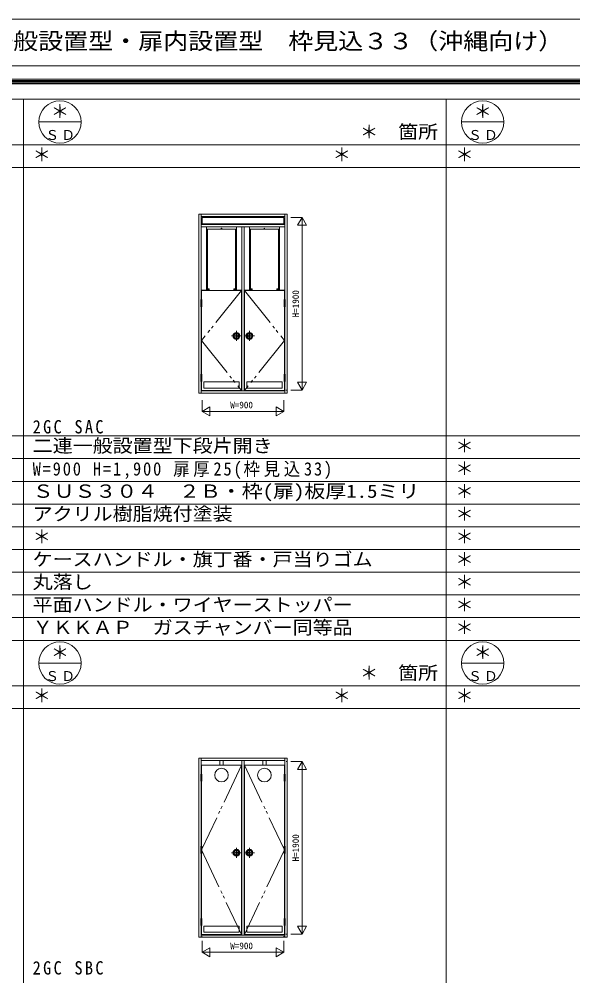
# Model space of a CAD drawing. Units: millimetres, scale not verified. Extents: x -14850 to 14850, y -10500 to 10500.
# Drawn here: x -4699 to 1392, y -30 to 10500 of the extents above; entities that cross this region are included whole.
import ezdxf
from ezdxf.enums import TextEntityAlignment as Align

# ---------------------------------------------------------------- set-up
doc = ezdxf.new("R2010")
doc.units = ezdxf.units.MM
doc.header["$LTSCALE"] = 50
doc.linetypes.add('CHAIN2', pattern=[12, 9, -1, 1, -1])
doc.linetypes.add('DOUBLE_CHAIN2', pattern=[12.8, 9, -1, 0.6, -0.6, 0.6, -1])
doc.layers.add('0-0_0', color=7, linetype='Continuous')
for name, color, linetype, lineweight in [('0-1_USER1', 7, 'Continuous', 9), ('0-2_YKK_ZWAK', 2, 'Continuous', 9), ('0-3_YKK_11', 4, 'Continuous', 9)]:
    doc.layers.add(name, color=color, linetype=linetype, lineweight=lineweight)
doc.styles.add('ＭＳ ゴシック', font='')
doc.styles.get('ＭＳ ゴシック').set_extended_font_data('MS Gothic')

msp = doc.modelspace()

# ---------------------------------------------------------------- linework, layer by layer
at = {"layer": '0-1_USER1'}
for p, q in [((-14850, 10500), (14850, 10500)), ((-14340.23, 9987.41), (14340.79, 9987.41)), ((-14190.23, 9837.97), (14190.23, 9837.97)), ((-14177.82, 9825.57), (14177.82, 9825.57)), ((-14164.85, 9812.59), (14165.42, 9812.59)), ((-14152.44, 9799.62), (14152.45, 9799.62)), ((-14140.04, 9787.22), (14140.04, 9787.22)), ((-13949.96, 9617.94), (13950.04, 9617.94)), ((-4649.96, -8247.06), (-4649.96, 9617.94)), ((0.04, -8247.06), (0.04, 9617.94)), ((-4483.29, 9367.94), (-4016.63, 9367.94)), ((166.71, 9367.94), (633.37, 9367.94)), ((-13949.96, 9117.94), (13950.04, 9117.94)), ((-13949.96, 8867.94), (13950.04, 8867.94)), ((-13949.96, 5912.94), (13950.04, 5912.94)), ((-13949.96, 5662.94), (13950.04, 5662.94)), ((-13949.96, 5412.94), (13950.04, 5412.94)), ((-13949.96, 5162.94), (13950.04, 5162.94)), ((-13949.96, 4912.94), (13950.04, 4912.94)), ((-13949.96, 4662.94), (13950.04, 4662.94)), ((-13949.96, 4412.94), (13950.04, 4412.94)), ((-13949.96, 4162.94), (13950.04, 4162.94)), ((-13949.96, 3912.94), (13950.04, 3912.94)), ((-13949.96, 3662.94), (13950.04, 3662.94)), ((-4483.29, 3412.94), (-4016.63, 3412.94)), ((166.71, 3412.94), (633.37, 3412.94)), ((-13949.96, 3162.94), (13950.04, 3162.94)), ((-13949.96, 2912.94), (13950.04, 2912.94))]:
    msp.add_line(p, q, dxfattribs=at)
for centre in [(-4249.96, 9367.94), (400.04, 9367.94), (-4249.96, 3412.94), (400.04, 3412.94)]:
    msp.add_circle(centre, 233.33, dxfattribs=at)
at = {"layer": '0-2_YKK_ZWAK'}
for p, q in [((-1711.57, 8317.94), (-1586.57, 8317.94)), ((-1586.57, 8317.94), (-1636.57, 8231.33)), ((-1636.57, 8231.33), (-1536.57, 8231.33)), ((-1586.57, 8317.94), (-1586.57, 6417.94)), ((-1536.57, 8231.33), (-1586.57, 8317.94)), ((-2686.57, 6307.94), (-2686.57, 6182.94)), ((-2686.57, 6182.94), (-1786.57, 6182.94)), ((-1711.57, 2329.94), (-1586.57, 2329.94)), ((-1586.57, 2329.94), (-1586.57, 429.94)), ((-1536.57, 2243.33), (-1586.57, 2329.94)), ((-1636.57, 516.54), (-1536.57, 516.54)), ((-1536.57, 516.54), (-1586.57, 429.94)), ((-2686.57, 354.94), (-2686.57, 229.94)), ((-1786.57, 354.94), (-1786.57, 229.94)), ((-2686.57, 229.94), (-1786.57, 229.94)), ((-2599.97, 279.94), (-2599.97, 179.94))]:
    msp.add_line(p, q, dxfattribs=at)
for points in [[(-1711.57, 6417.94), (-1586.57, 6417.94), (-1636.57, 6504.54), (-1536.57, 6504.54), (-1586.57, 6417.94)], [(-1786.57, 6307.94), (-1786.57, 6182.94), (-1873.18, 6232.94)], [(-1873.18, 6232.94), (-1873.18, 6132.94), (-1786.57, 6182.94)], [(-1586.57, 2329.94), (-1636.57, 2243.33), (-1536.57, 2243.33)], [(-1711.57, 429.94), (-1586.57, 429.94), (-1636.57, 516.54)], [(-2599.97, 179.94), (-2686.57, 229.94), (-2599.97, 279.94)]]:
    msp.add_lwpolyline(points, dxfattribs=at)
for points in [[(-2599.97, 6232.94), (-2599.97, 6132.94), (-2686.57, 6182.94)], [(-1873.18, 179.94), (-1786.57, 229.94), (-1873.18, 279.94)]]:
    msp.add_lwpolyline(points, close=True, dxfattribs=at)
at = {"layer": '0-3_YKK_11'}
for p, q in [((-2721.57, 6382.93), (-2721.57, 8352.94)), ((-1751.57, 8352.94), (-2721.57, 8352.94)), ((-2696.57, 8352.94), (-2696.57, 7414.94)), ((-2696.57, 8327.94), (-1776.57, 8327.94)), ((-1776.57, 7414.94), (-1776.57, 8352.94)), ((-1751.57, 8352.94), (-1751.57, 6382.93)), ((-1776.57, 8238.94), (-2696.57, 8238.94)), ((-2696.57, 8213.94), (-1776.57, 8213.94)), ((-2685.17, 8317.94), (-1788.17, 8317.94)), ((-2685.17, 8248.94), (-2685.17, 8317.94)), ((-1788.17, 8248.94), (-2685.17, 8248.94)), ((-2636.57, 7515.93), (-2636.57, 8213.94)), ((-2309.17, 8213.94), (-2309.17, 7515.93)), ((-2249.17, 8213.94), (-2249.17, 6407.94)), ((-2224.17, 6407.94), (-2224.17, 8213.94)), ((-2164.17, 7515.93), (-2164.17, 8213.94)), ((-1836.57, 8213.94), (-1836.57, 7515.93)), ((-1788.17, 8317.94), (-1788.17, 8248.94)), ((-2636.57, 8188.94), (-2309.17, 8188.94)), ((-2626.57, 7515.93), (-2626.57, 8188.94)), ((-2319.17, 8188.94), (-2319.17, 7515.93)), ((-2164.17, 8188.94), (-1836.57, 8188.94)), ((-2154.17, 7515.93), (-2154.17, 8188.94)), ((-1846.57, 8188.94), (-1846.57, 7515.93)), ((-2253.17, 7512.94), (-2692.57, 7512.94)), ((-2692.57, 7512.94), (-2692.57, 7414.94)), ((-2609.57, 7530.94), (-2626.57, 7530.94)), ((-2626.57, 7515.93), (-2609.57, 7515.93)), ((-2609.57, 7515.93), (-2609.57, 7530.94)), ((-2336.17, 7530.94), (-2319.17, 7530.94)), ((-2336.17, 7515.93), (-2336.17, 7530.94)), ((-2319.17, 7515.93), (-2336.17, 7515.93)), ((-2253.17, 6412.94), (-2253.17, 7512.94)), ((-2224.17, 7515.93), (-2164.17, 7515.93)), ((-2220.17, 6412.94), (-2220.17, 7512.94)), ((-2220.17, 7512.94), (-1780.57, 7512.94)), ((-2164.17, 7515.93), (-2154.17, 7515.93)), ((-2137.17, 7530.94), (-2154.17, 7530.94)), ((-2154.17, 7515.93), (-2137.17, 7515.93)), ((-2137.17, 7515.93), (-2137.17, 7530.94)), ((-1863.57, 7530.94), (-1846.57, 7530.94)), ((-1863.57, 7515.93), (-1863.57, 7530.94)), ((-1846.57, 7515.93), (-1863.57, 7515.93)), ((-1780.57, 7512.94), (-1780.57, 7414.94)), ((-2700.17, 7414.94), (-2700.17, 7334.94)), ((-2689.17, 7414.94), (-2700.17, 7414.94)), ((-2689.17, 7374.94), (-2700.17, 7374.94)), ((-2689.17, 7334.94), (-2689.17, 7414.94)), ((-1784.17, 7414.94), (-1784.17, 7334.94)), ((-1773.17, 7414.94), (-1784.17, 7414.94)), ((-1773.17, 7374.94), (-1784.17, 7374.94)), ((-1773.17, 7334.94), (-1773.17, 7414.94)), ((-2700.17, 7334.94), (-2689.17, 7334.94)), ((-2696.57, 7334.94), (-2696.57, 6590.93)), ((-2692.57, 7334.94), (-2692.57, 6590.93)), ((-1784.17, 7334.94), (-1773.17, 7334.94)), ((-1780.57, 7334.94), (-1780.57, 6590.93)), ((-1776.57, 7334.94), (-1776.57, 6590.93)), ((-2312.77, 7013.14), (-2312.77, 7012.74)), ((-2311.57, 7038.34), (-2311.97, 7032.74)), ((-2311.97, 6993.14), (-2311.57, 6987.54)), ((-2305.97, 7039.74), (-2310.17, 7039.74)), ((-2310.17, 6986.14), (-2305.97, 6986.14)), ((-2304.17, 7032.74), (-2304.57, 7038.34)), ((-2304.57, 6987.54), (-2304.17, 6993.14)), ((-2303.37, 7012.74), (-2303.37, 7013.14)), ((-2291.17, 7008.14), (-2291.17, 7017.94)), ((-2291.17, 7016.74), (-2289.17, 7016.74)), ((-2291.17, 7009.14), (-2289.17, 7009.14)), ((-2289.17, 7008.14), (-2289.17, 7017.94)), ((-2184.17, 7017.94), (-2184.17, 7008.14)), ((-2182.17, 7016.74), (-2184.17, 7016.74)), ((-2182.17, 7009.14), (-2184.17, 7009.14)), ((-2182.17, 7017.94), (-2182.17, 7008.14)), ((-2169.77, 7013.14), (-2169.77, 7012.74)), ((-2168.57, 7038.34), (-2168.97, 7032.74)), ((-2168.97, 6993.14), (-2168.57, 6987.54)), ((-2162.97, 7039.74), (-2167.17, 7039.74)), ((-2167.17, 6986.14), (-2162.97, 6986.14)), ((-2161.17, 7032.74), (-2161.57, 7038.34)), ((-2161.57, 6987.54), (-2161.17, 6993.14)), ((-2160.37, 7012.74), (-2160.37, 7013.14)), ((-2700.17, 6510.94), (-2700.17, 6590.93)), ((-2700.17, 6590.93), (-2689.17, 6590.93)), ((-2689.17, 6550.94), (-2700.17, 6550.94)), ((-2689.17, 6590.93), (-2689.17, 6510.94)), ((-1784.17, 6510.94), (-1784.17, 6590.93)), ((-1784.17, 6590.93), (-1773.17, 6590.93)), ((-1773.17, 6550.94), (-1784.17, 6550.94)), ((-1773.17, 6590.93), (-1773.17, 6510.94)), ((-2689.17, 6510.94), (-2700.17, 6510.94)), ((-2696.57, 6510.94), (-2696.57, 6382.93)), ((-2692.57, 6510.94), (-2692.57, 6412.94)), ((-2667.57, 6506.94), (-2278.17, 6506.94)), ((-2667.57, 6437.93), (-2667.57, 6506.94)), ((-2278.17, 6437.93), (-2667.57, 6437.93)), ((-2278.17, 6506.94), (-2278.17, 6437.93)), ((-1805.57, 6506.94), (-2195.17, 6506.94)), ((-2195.17, 6506.94), (-2195.17, 6437.93)), ((-2195.17, 6437.93), (-1805.57, 6437.93)), ((-1805.57, 6437.93), (-1805.57, 6506.94)), ((-1773.17, 6510.94), (-1784.17, 6510.94)), ((-1780.57, 6510.94), (-1780.57, 6412.94)), ((-1776.57, 6382.93), (-1776.57, 6510.94)), ((-2721.57, 6382.93), (-1751.57, 6382.93)), ((-1776.57, 6407.94), (-2696.57, 6407.94)), ((-2692.57, 6412.94), (-2253.17, 6412.94)), ((-2686.57, 6382.93), (-2686.57, 6386.37)), ((-1780.57, 6412.94), (-2220.17, 6412.94)), ((-1786.57, 6382.93), (-1786.57, 6386.36)), ((-1751.57, 6417.94), (-1763.44, 6417.94)), ((-1751.57, 2364.94), (-2721.57, 2364.94)), ((-2721.57, 394.94), (-2721.57, 2364.94)), ((-2696.57, 2364.94), (-2696.57, 2191.94)), ((-2696.57, 2339.94), (-1776.57, 2339.94)), ((-2490.37, 2339.94), (-2490.37, 2289.94)), ((-2455.37, 2339.94), (-2455.37, 2289.94)), ((-2249.17, 2339.94), (-2249.17, 419.94)), ((-2224.17, 419.94), (-2224.17, 2339.94)), ((-2017.77, 2339.94), (-2017.77, 2289.94)), ((-1982.77, 2339.94), (-1982.77, 2289.94)), ((-1776.57, 2191.94), (-1776.57, 2364.94)), ((-1751.57, 2329.94), (-1762.69, 2329.94)), ((-1751.57, 2364.94), (-1751.57, 394.94)), ((-2253.17, 2289.94), (-2692.57, 2289.94)), ((-2692.57, 2289.94), (-2692.57, 2191.94)), ((-2253.17, 424.94), (-2253.17, 2289.94)), ((-2220.17, 424.94), (-2220.17, 2289.94)), ((-2220.17, 2289.94), (-1780.57, 2289.94)), ((-1780.57, 2289.94), (-1780.57, 2191.94)), ((-2700.17, 2191.94), (-2689.17, 2191.94)), ((-2700.17, 2111.94), (-2700.17, 2191.94)), ((-2700.17, 2151.94), (-2689.17, 2151.94)), ((-2689.17, 2111.94), (-2700.17, 2111.94)), ((-2696.57, 2111.94), (-2696.57, 1397.54)), ((-2692.57, 2111.94), (-2692.57, 1397.54)), ((-2689.17, 2191.94), (-2689.17, 2111.94)), ((-1773.17, 2191.94), (-1784.17, 2191.94)), ((-1784.17, 2191.94), (-1784.17, 2111.94)), ((-1773.17, 2151.94), (-1784.17, 2151.94)), ((-1780.57, 2111.94), (-1780.57, 1397.54)), ((-1776.57, 2111.94), (-1776.57, 1397.54)), ((-2700.17, 1317.54), (-2700.17, 1397.54)), ((-2700.17, 1397.54), (-2689.17, 1397.54)), ((-2689.17, 1397.54), (-2689.17, 1317.54)), ((-1784.17, 1397.54), (-1784.17, 1317.54)), ((-1773.17, 1397.54), (-1784.17, 1397.54)), ((-1773.17, 1317.54), (-1773.17, 1397.54)), ((-2700.17, 1357.54), (-2689.17, 1357.54)), ((-2689.17, 1317.54), (-2700.17, 1317.54)), ((-2696.57, 1317.54), (-2696.57, 602.94)), ((-2692.57, 1317.54), (-2692.57, 602.94)), ((-2312.77, 1325.14), (-2312.77, 1324.74)), ((-2311.57, 1350.34), (-2311.97, 1344.74)), ((-2311.97, 1305.14), (-2311.57, 1299.54)), ((-2305.97, 1351.74), (-2310.17, 1351.74)), ((-2310.17, 1298.14), (-2305.97, 1298.14)), ((-2304.17, 1344.74), (-2304.57, 1350.34)), ((-2304.57, 1299.54), (-2304.17, 1305.14)), ((-2303.37, 1324.74), (-2303.37, 1325.14)), ((-2291.17, 1320.14), (-2291.17, 1329.94)), ((-2291.17, 1328.74), (-2289.17, 1328.74)), ((-2291.17, 1321.14), (-2289.17, 1321.14)), ((-2289.17, 1320.14), (-2289.17, 1329.94)), ((-2184.17, 1329.94), (-2184.17, 1320.14)), ((-2182.17, 1328.74), (-2184.17, 1328.74)), ((-2182.17, 1321.14), (-2184.17, 1321.14)), ((-2182.17, 1329.94), (-2182.17, 1320.14)), ((-2169.77, 1325.14), (-2169.77, 1324.74)), ((-2168.57, 1350.34), (-2168.97, 1344.74)), ((-2168.97, 1305.14), (-2168.57, 1299.54)), ((-2162.97, 1351.74), (-2167.17, 1351.74)), ((-2167.17, 1298.14), (-2162.97, 1298.14)), ((-2161.17, 1344.74), (-2161.57, 1350.34)), ((-2161.57, 1299.54), (-2161.17, 1305.14)), ((-2160.37, 1324.74), (-2160.37, 1325.14)), ((-1773.17, 1357.54), (-1784.17, 1357.54)), ((-1784.17, 1317.54), (-1773.17, 1317.54)), ((-1780.57, 1317.54), (-1780.57, 602.94)), ((-1776.57, 1317.54), (-1776.57, 602.94)), ((-2700.17, 602.94), (-2700.17, 522.94)), ((-2689.17, 602.94), (-2700.17, 602.94)), ((-2700.17, 562.94), (-2689.17, 562.94)), ((-2689.17, 522.94), (-2689.17, 602.94)), ((-1784.17, 522.94), (-1784.17, 602.94)), ((-1784.17, 602.94), (-1773.17, 602.94)), ((-1773.17, 562.94), (-1784.17, 562.94)), ((-1773.17, 602.94), (-1773.17, 522.94)), ((-2700.17, 522.94), (-2689.17, 522.94)), ((-2696.57, 522.94), (-2696.57, 394.94)), ((-2692.57, 522.94), (-2692.57, 424.94)), ((-2692.57, 424.94), (-2253.17, 424.94)), ((-2667.57, 518.94), (-2278.17, 518.94)), ((-2667.57, 449.94), (-2667.57, 518.94)), ((-2278.17, 449.94), (-2667.57, 449.94)), ((-2278.17, 518.94), (-2278.17, 449.94)), ((-1780.57, 424.94), (-2220.17, 424.94)), ((-1805.57, 518.94), (-2195.17, 518.94)), ((-2195.17, 518.94), (-2195.17, 449.94)), ((-2195.17, 449.94), (-1805.57, 449.94)), ((-1805.57, 449.94), (-1805.57, 518.94)), ((-1773.17, 522.94), (-1784.17, 522.94)), ((-1780.57, 522.94), (-1780.57, 424.94)), ((-1776.57, 394.94), (-1776.57, 522.94)), ((-1751.57, 429.94), (-1765.51, 429.94)), ((-2721.57, 394.94), (-1751.57, 394.94)), ((-1776.57, 419.94), (-2696.57, 419.94)), ((-2686.57, 394.94), (-2686.57, 404.71)), ((-1786.57, 394.94), (-1786.57, 408.34))]:
    msp.add_line(p, q, dxfattribs=at)
at = {"layer": '0-3_YKK_11', "linetype": 'DOUBLE_CHAIN2'}
for p, q in [((-2253.17, 7512.94), (-2692.57, 6962.94)), ((-2220.17, 7512.94), (-1780.57, 6962.94)), ((-2692.57, 6962.94), (-2253.17, 6412.94)), ((-1780.57, 6962.94), (-2220.17, 6412.94)), ((-2253.17, 2289.94), (-2692.57, 1357.54)), ((-2692.57, 1357.54), (-2253.17, 424.94))]:
    msp.add_line(p, q, dxfattribs=at)
at = {"layer": '0-3_YKK_11', "linetype": 'CHAIN2'}
for p, q in [((-2308.17, 6957.94), (-2308.17, 7067.94)), ((-2165.17, 6957.94), (-2165.17, 7067.94)), ((-2363.17, 7012.94), (-2253.17, 7012.94)), ((-2290.17, 7002.94), (-2290.17, 7022.93)), ((-2220.17, 7012.94), (-2110.17, 7012.94)), ((-2183.17, 7022.93), (-2183.17, 7002.94)), ((-2308.17, 1269.94), (-2308.17, 1379.94)), ((-2165.17, 1269.94), (-2165.17, 1379.94)), ((-2363.17, 1324.94), (-2253.17, 1324.94)), ((-2290.17, 1314.94), (-2290.17, 1334.94)), ((-2220.17, 1324.94), (-2110.17, 1324.94)), ((-2183.17, 1334.94), (-2183.17, 1314.94))]:
    msp.add_line(p, q, dxfattribs=at)
at = {"layer": '0-3_YKK_11'}
for points in [[(-2696.57, 7515.93), (-2636.57, 7515.93), (-2626.57, 7515.93)], [(-2319.17, 7515.93), (-2309.17, 7515.93), (-2249.17, 7515.93)], [(-1846.57, 7515.93), (-1836.57, 7515.93), (-1776.57, 7515.93)], [(-1784.17, 2111.94), (-1773.17, 2111.94), (-1773.17, 2191.94)]]:
    msp.add_lwpolyline(points, dxfattribs=at)
at = {"layer": '0-3_YKK_11', "linetype": 'DOUBLE_CHAIN2'}
msp.add_lwpolyline([(-2220.17, 2289.94), (-1780.57, 1357.54), (-2220.17, 424.94)], dxfattribs=at)
at = {"layer": '0-3_YKK_11'}
for centre, radius in [((-2472.77, 8194.94), 3), ((-2000.37, 8194.94), 3), ((-2615.57, 7525.94), 2.5), ((-2330.17, 7525.94), 2.5), ((-2143.17, 7525.94), 2.5), ((-1857.57, 7525.94), 2.5), ((-2308.17, 7012.94), 38), ((-2308.17, 7012.94), 29), ((-2308.17, 7012.94), 28), ((-2165.17, 7012.94), 38), ((-2165.17, 7012.94), 29), ((-2165.17, 7012.94), 28), ((-2472.77, 2179.94), 75), ((-2000.37, 2179.94), 75), ((-2308.17, 1324.94), 38), ((-2308.17, 1324.94), 29), ((-2308.17, 1324.94), 28), ((-2165.17, 1324.94), 38), ((-2165.17, 1324.94), 29), ((-2165.17, 1324.94), 28)]:
    msp.add_circle(centre, radius, dxfattribs=at)
for centre, radius, start, end in [((-2308.17, 7012.94), 7.5, 128.68098, 231.31897), ((-2062.77, 7013.14), 250, 175.534, 180), ((-2062.77, 7012.74), 250, 180, 184.46599), ((-2310.17, 7038.34), 1.5, 94.74197, 175.55499), ((-2310.17, 6987.54), 1.5, 184.48097, 265.29597), ((-2305.97, 7038.34), 1.5, 4.44499, 85.25798), ((-2305.97, 6987.54), 1.5, 274.70399, 355.519), ((-2553.37, 7013.14), 250, 0, 4.46599), ((-2553.37, 7012.74), 250, 355.534, 0), ((-2308.17, 7012.94), 7.5, 308.681, 51.31897), ((-2165.17, 7012.94), 7.5, 128.68098, 231.31897), ((-1919.77, 7013.14), 250, 175.534, 180), ((-1919.77, 7012.74), 250, 180, 184.46599), ((-2167.17, 7038.34), 1.5, 94.74199, 175.55499), ((-2167.17, 6987.54), 1.5, 184.48097, 265.29597), ((-2162.97, 7038.34), 1.5, 4.44499, 85.258), ((-2162.97, 6987.54), 1.5, 274.70398, 355.519), ((-2410.37, 7013.14), 250, 0, 4.46599), ((-2410.37, 7012.74), 250, 355.534, 0), ((-2165.17, 7012.94), 7.5, 308.68098, 51.31897), ((-2308.17, 1324.94), 7.5, 128.68098, 231.31897), ((-2062.77, 1325.14), 250, 175.534, 180), ((-2062.77, 1324.74), 250, 180, 184.46599), ((-2310.17, 1350.34), 1.5, 94.74197, 175.55499), ((-2310.17, 1299.54), 1.5, 184.48097, 265.29597), ((-2305.97, 1350.34), 1.5, 4.44499, 85.25798), ((-2305.97, 1299.54), 1.5, 274.70399, 355.519), ((-2553.37, 1325.14), 250, 0, 4.46599), ((-2553.37, 1324.74), 250, 355.534, 0), ((-2308.17, 1324.94), 7.5, 308.681, 51.31897), ((-2165.17, 1324.94), 7.5, 128.68098, 231.31897), ((-1919.77, 1325.14), 250, 175.534, 180), ((-1919.77, 1324.74), 250, 180, 184.46599), ((-2167.17, 1350.34), 1.5, 94.74199, 175.55499), ((-2167.17, 1299.54), 1.5, 184.48097, 265.29597), ((-2162.97, 1350.34), 1.5, 4.44499, 85.258), ((-2162.97, 1299.54), 1.5, 274.70398, 355.519), ((-2410.37, 1325.14), 250, 0, 4.46599), ((-2410.37, 1324.74), 250, 355.534, 0), ((-2165.17, 1324.94), 7.5, 308.68098, 51.31897)]:
    msp.add_arc(centre, radius, start, end, dxfattribs=at)

# ---------------------------------------------------------------- texts
at = {"layer": '0-0_0', "color": 3, "style": 'ＭＳ ゴシック', "width": 1.1}
msp.add_text('ＢＳＤＧＡＳ６１\u3000ステンレスパイプシャフトドア\u3000ガスチャンバー\u3000一般設置型・扉内設置型\u3000枠見込３３（沖縄向け）', height=183.3, dxfattribs=at).set_placement((-13840.23, 10112.41), align=Align.BOTTOM_LEFT)
at = {"layer": '0-0_0', "style": 'ＭＳ ゴシック'}
for p in [(-4349.96, 9367.94), (300.04, 9367.94), (-949.96, 9142.94), (-4549.96, 8892.94), (-1249.96, 8892.94), (100.04, 8892.94), (100.04, 5687.94), (100.04, 5437.94), (100.04, 5187.94), (100.04, 4937.94), (-4549.96, 4687.94), (100.04, 4687.94), (100.04, 4437.94), (100.04, 4187.94), (100.04, 3937.94), (100.04, 3687.94), (-4349.96, 3412.94), (300.04, 3412.94), (-949.96, 3187.94), (-4549.96, 2937.94), (-1249.96, 2937.94), (100.04, 2937.94)]:
    msp.add_text('＊', height=146.6, dxfattribs=at).set_placement(p, align=Align.BOTTOM_LEFT)
for s, width, p in [('二連一般設置型下段片開き', 1.1, (-4549.96, 5687.94)), ('ＳＵＳ３０４\u3000２Ｂ・枠(扉)板厚1.5ミリ', 1.15, (-4549.96, 5187.94)), ('アクリル樹脂焼付塗装', 1.1, (-4549.96, 4937.94)), ('ケースハンドル・旗丁番・戸当りゴム', 1.1, (-4549.96, 4437.94)), ('丸落し', 1.1, (-4549.96, 4187.94)), ('平面ハンドル・ワイヤーストッパー', 1.1, (-4549.96, 3937.94)), ('ＹＫＫＡＰ\u3000ガスチャンバー同等品', 1.1, (-4549.96, 3687.94))]:
    msp.add_text(s, height=146.6, dxfattribs=dict(at, width=width)).set_placement(p, align=Align.BOTTOM_LEFT)
at = {"layer": '0-0_0', "char_height": 146.6, "attachment_point": 7, "style": 'ＭＳ ゴシック'}
for s, insert in [('\\T1.28;\\W0.9;2GC\\~SAC', (-4549.96, 5937.94)), ('\\T1.23;\\W0.9;W=900\\~H=1,900\\~扉厚25(枠見込33)', (-4549.96, 5437.94)), ('\\T1.28;\\W0.9;2GC\\~SBC', (-4549.96, -17.06))]:
    msp.add_mtext(s, dxfattribs=dict(at, insert=insert))
at = {"layer": '0-1_USER1', "style": 'ＭＳ ゴシック', "width": 1.1}
for p in [(-529.96, 9142.94), (-529.96, 3187.94)]:
    msp.add_text('箇所', height=146.6, dxfattribs=at).set_placement(p, align=Align.BOTTOM_LEFT)
at = {"layer": '0-1_USER1', "char_height": 110, "attachment_point": 7, "style": 'ＭＳ ゴシック'}
for insert in [(-4409.96, 9167.94), (240.04, 9167.94), (-4409.96, 3212.94), (240.04, 3212.94)]:
    msp.add_mtext('\\T1.17;ＳＤ', dxfattribs=dict(at, insert=insert))
at = {"layer": '0-2_YKK_ZWAK', "color": 4, "style": 'ＭＳ ゴシック'}
for p in [(-1598.57, 7217.94), (-1598.57, 1229.94)]:
    msp.add_text('H=1900', height=73.31, rotation=90, dxfattribs=at).set_placement(p, align=Align.BOTTOM_LEFT)
for p in [(-2376.57, 6194.94), (-2376.57, 241.94)]:
    msp.add_text('W=900', height=73.31, dxfattribs=at).set_placement(p, align=Align.BOTTOM_LEFT)

doc.saveas('drawing.dxf')
